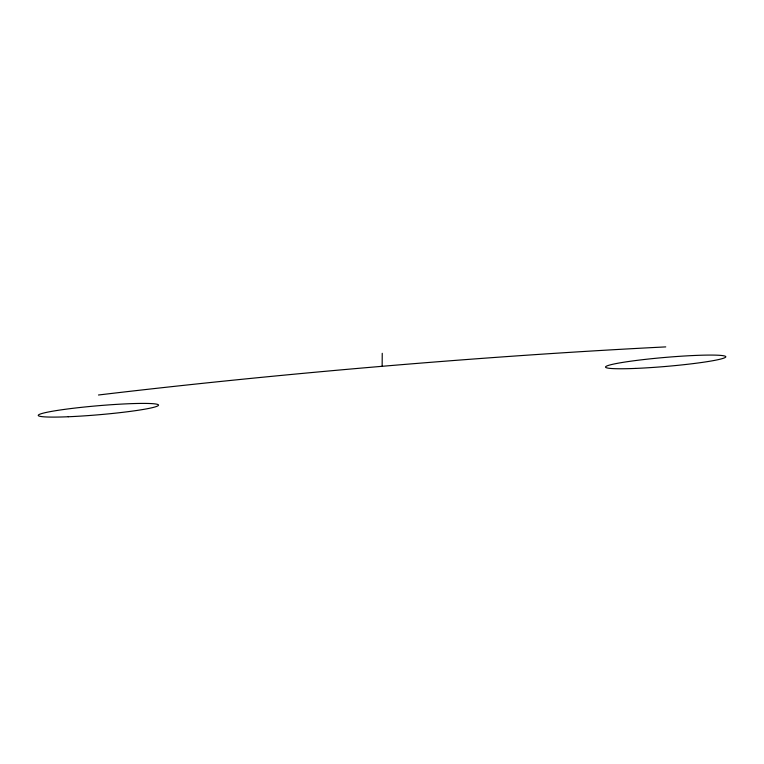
<?xml version="1.0" encoding="UTF-8"?>
<svg xmlns="http://www.w3.org/2000/svg" width="764" height="764" viewBox="0 0 764 764"><rect width="100%" height="100%" fill="white"/><g stroke="black" fill="none" stroke-linecap="round" stroke-linejoin="round"><path stroke-width="1.15" d="M382.143 366.3L382.239 353.302M98.48 394.998A687.419 51.541 -4.9 0 1 665.75 346.894M68.254 416.752A60.385 4.527 -4.9 0 0 158.53 405.13A60.385 4.527 -4.9 0 0 68.311 408.883A60.385 4.527 -4.9 0 0 68.254 416.752M635.524 368.42A60.385 4.527 -4.9 0 0 725.8 356.798A60.385 4.527 -4.9 0 0 635.581 360.551A60.385 4.527 -4.9 0 0 635.524 368.42"/></g></svg>
